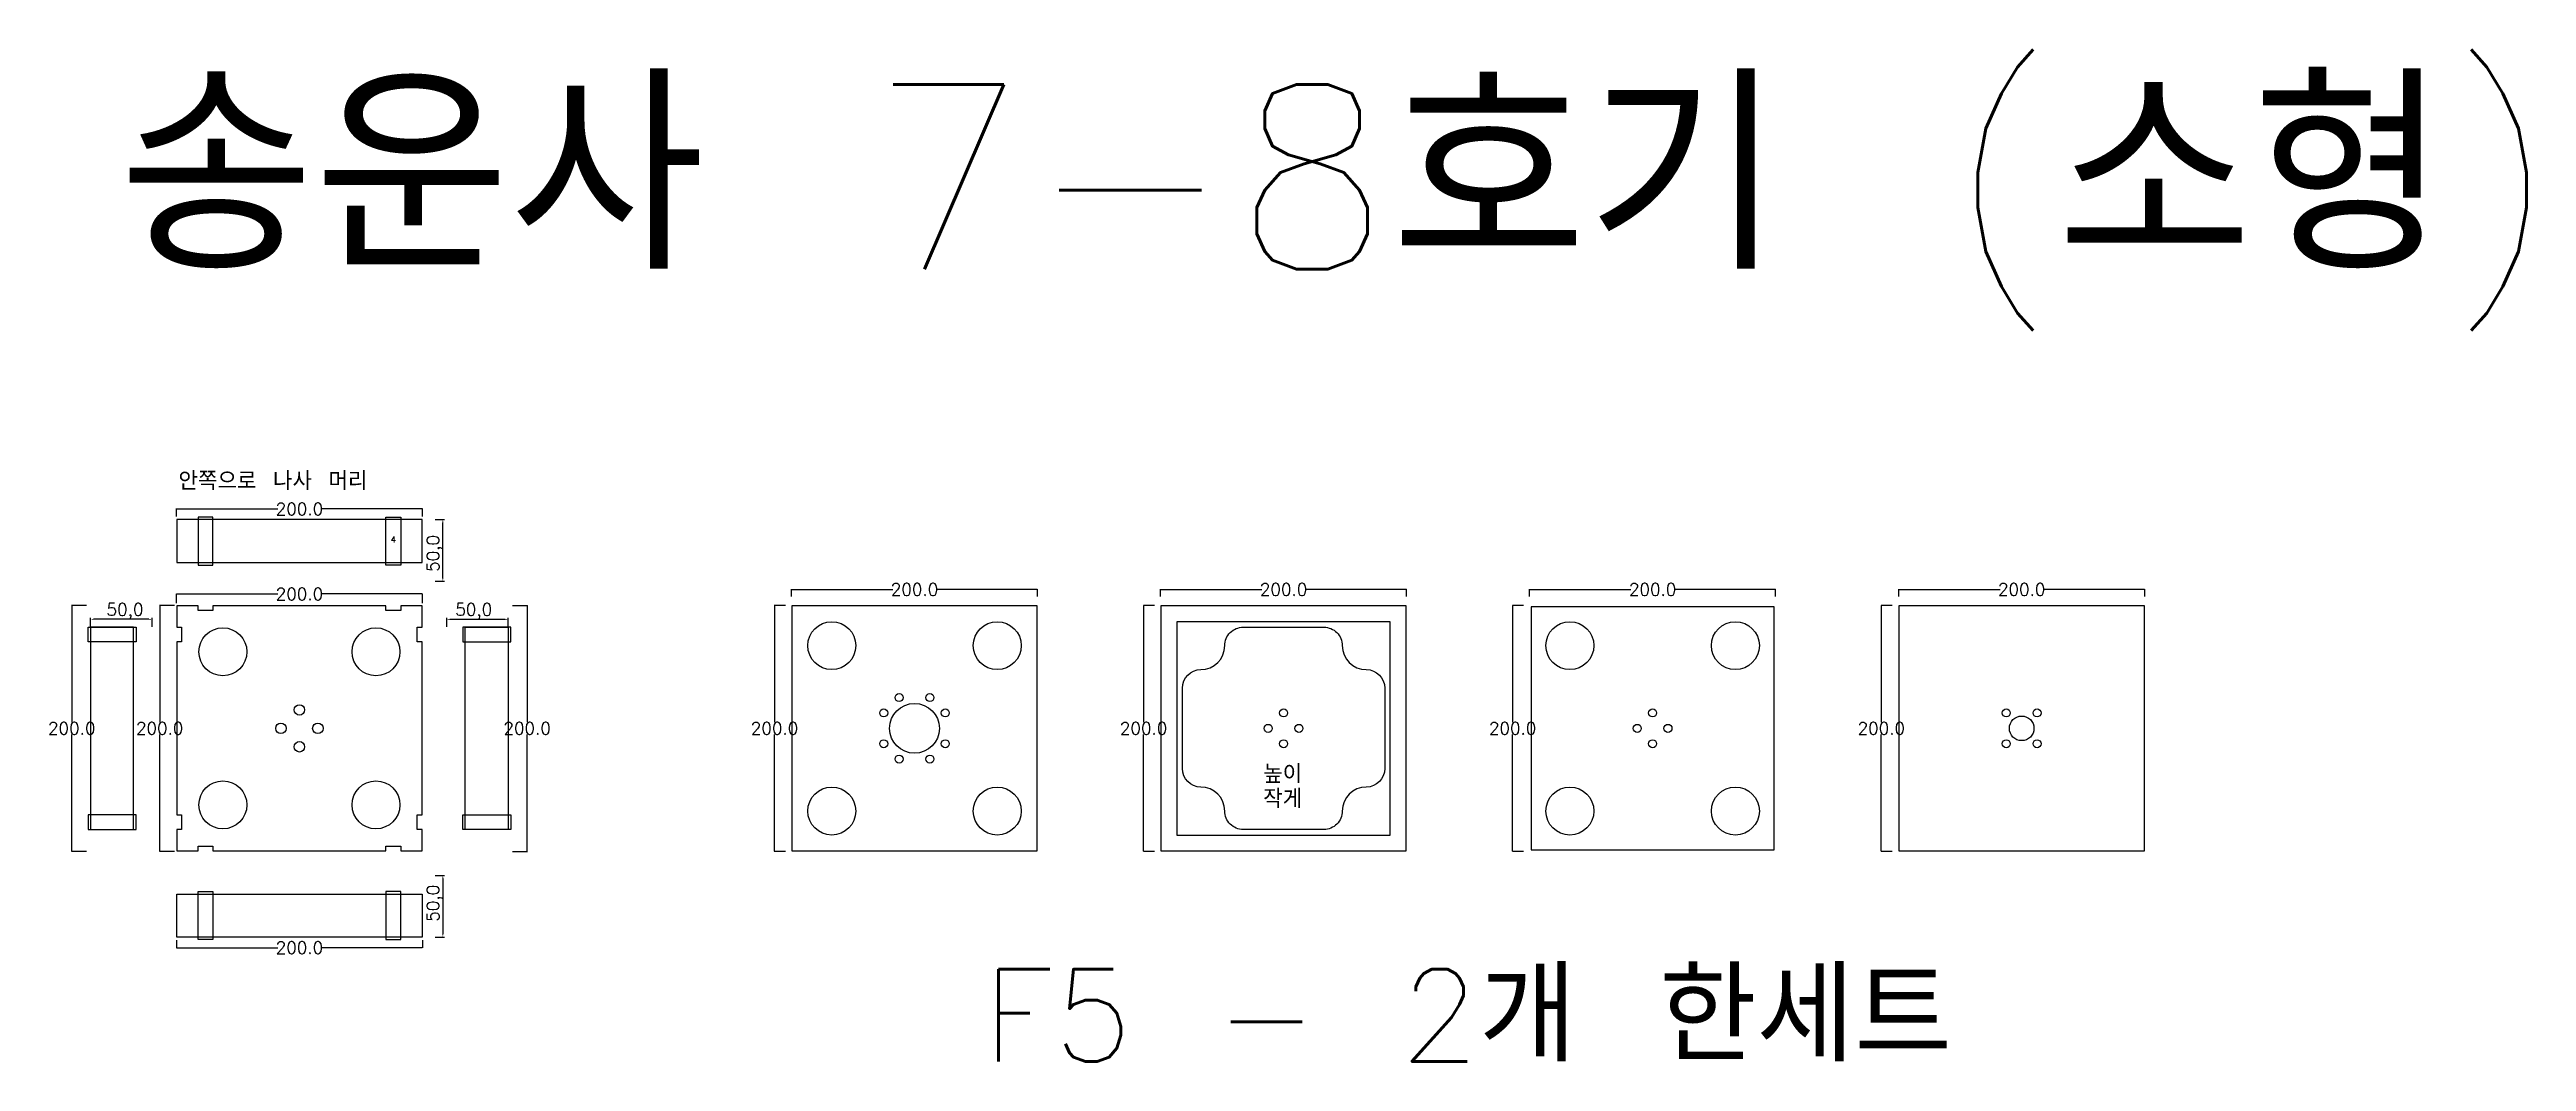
# Model space of a CAD drawing. Header units: millimetres. Extents: x 2129 to 4142, y 227 to 1050.
import ezdxf

# ---------------------------------------------------------------- set-up
doc = ezdxf.new("R2010")
doc.units = ezdxf.units.MM
for name, color, linetype in [('TEXT', 7, 'Continuous'), ('볼트 구멍', 7, 'Continuous'), ('치구', 7, 'Continuous'), ('치수', 7, 'Continuous')]:
    doc.layers.add(name, color=color, linetype=linetype)
doc.styles.get("Standard").update_dxf_attribs({"font": 'txt.shx', "bigfont": 'whgtxt.shx'})
doc.dimstyles.new('ISO-25', dxfattribs={"dimtxt": 2.5, "dimasz": 2.5, "dimexe": 1.25, "dimexo": 0.625, "dimtad": 1, "dimtxsty": 'Standard', "dimcen": 2.5, "dimadec": 0, "dimazin": 0, "dimtfac": 1, "dimtmove": 0, "dimatfit": 3, "dimfxl": 0, "dimarcsym": 0})
doc.dimstyles.get("Standard").update_dxf_attribs({"dimtxt": 7, "dimasz": 0.18, "dimexe": 0.18, "dimexo": 0.0625, "dimgap": 0.09, "dimtad": 0, "dimtih": 1, "dimtoh": 1, "dimdec": 1, "dimzin": 0, "dimdsep": 46, "dimtxsty": 'Standard', "dimcen": 0.09, "dimadec": 0, "dimazin": 0, "dimtfac": 1, "dimtdec": 1, "dimtofl": 0, "dimtmove": 0, "dimatfit": 3, "dimfxl": 0, "dimtolj": 1, "dimtzin": 0, "dimarcsym": 0})

# ---------------------------------------------------------------- blocks, each defined once
blk = doc.blocks.new('*D14')
at = {"layer": 'Defpoints', "color": 0}
for p in [(2732.1, 605.2), (2932.1, 611.1), (2932.1, 605.2)]:
    blk.add_point(p, dxfattribs=at)
at = {"layer": '치수', "color": 0, "lineweight": -2}
for p, q in [((2732.1, 605.3), (2732.1, 611.3)), ((2732.3, 611.1), (2814.5, 611.1)), ((2931.9, 611.1), (2849.7, 611.1)), ((2932.1, 605.3), (2932.1, 611.3))]:
    blk.add_line(p, q, dxfattribs=at)
at = {"layer": '치수', "color": 0}
for points in [[(2732.3, 611.2), (2732.3, 611.1), (2732.1, 611.1)], [(2931.9, 611.2), (2931.9, 611.1), (2932.1, 611.1)]]:
    blk.add_solid(points, dxfattribs=at)
at = {"layer": '치수', "color": 0, "insert": (2832.1, 611.1), "char_height": 10, "attachment_point": 5}
blk.add_mtext('\\A1;200.0', dxfattribs=at)
blk = doc.blocks.new('*D15')
at = {"layer": 'Defpoints', "color": 0}
for p in [(2727.2, 598.1), (2718.3, 398.1), (2727.2, 398.1)]:
    blk.add_point(p, dxfattribs=at)
at = {"layer": '치수', "color": 0, "lineweight": -2}
for p, q in [((2727.1, 598.1), (2718.1, 598.1)), ((2718.3, 598), (2718.3, 503.2)), ((2718.3, 398.3), (2718.3, 493.1)), ((2727.1, 398.1), (2718.1, 398.1))]:
    blk.add_line(p, q, dxfattribs=at)
at = {"layer": '치수', "color": 0}
for points in [[(2718.3, 598), (2718.3, 598), (2718.3, 598.1)], [(2718.3, 398.3), (2718.3, 398.3), (2718.3, 398.1)]]:
    blk.add_solid(points, dxfattribs=at)
at = {"layer": '치수', "color": 0, "insert": (2718.3, 498.1), "char_height": 10, "attachment_point": 5}
blk.add_mtext('\\A1;200.0', dxfattribs=at)
blk = doc.blocks.new('*D16')
at = {"layer": 'Defpoints', "color": 0}
for p in [(2230.6, 598.1), (2218.5, 398.1), (2230.6, 398.1)]:
    blk.add_point(p, dxfattribs=at)
at = {"layer": '치수', "color": 0, "lineweight": -2}
for p, q in [((2230.6, 598.1), (2218.4, 598.1)), ((2218.5, 598), (2218.5, 503.2)), ((2218.5, 398.3), (2218.5, 493.1)), ((2230.6, 398.1), (2218.4, 398.1))]:
    blk.add_line(p, q, dxfattribs=at)
at = {"layer": '치수', "color": 0}
for points in [[(2218.5, 598), (2218.6, 598), (2218.5, 598.1)], [(2218.5, 398.3), (2218.6, 398.3), (2218.5, 398.1)]]:
    blk.add_solid(points, dxfattribs=at)
at = {"layer": '치수', "color": 0, "insert": (2218.5, 498.1), "char_height": 10, "attachment_point": 5}
blk.add_mtext('\\A1;200.0', dxfattribs=at)
blk = doc.blocks.new('*D17')
at = {"layer": 'Defpoints', "color": 0}
for p in [(2505.1, 598.1), (2505.1, 398.1), (2517.2, 398.1)]:
    blk.add_point(p, dxfattribs=at)
at = {"layer": '치수', "color": 0, "lineweight": -2}
for p, q in [((2505.2, 598.1), (2517.4, 598.1)), ((2517.2, 598), (2517.2, 503.2)), ((2517.2, 398.3), (2517.2, 493.1)), ((2505.2, 398.1), (2517.4, 398.1))]:
    blk.add_line(p, q, dxfattribs=at)
at = {"layer": '치수', "color": 0}
for points in [[(2517.2, 598), (2517.2, 598), (2517.2, 598.1)], [(2517.2, 398.3), (2517.2, 398.3), (2517.2, 398.1)]]:
    blk.add_solid(points, dxfattribs=at)
at = {"layer": '치수', "color": 0, "insert": (2517.2, 498.1), "char_height": 10, "attachment_point": 5}
blk.add_mtext('\\A1;200.0', dxfattribs=at)
blk = doc.blocks.new('*D18')
at = {"layer": 'Defpoints', "color": 0}
for p in [(2159, 598.1), (2147, 398.1), (2159, 398.1)]:
    blk.add_point(p, dxfattribs=at)
at = {"layer": '치수', "color": 0, "lineweight": -2}
for p, q in [((2159, 598.1), (2146.8, 598.1)), ((2147, 598), (2147, 503.2)), ((2147, 398.3), (2147, 493.1)), ((2159, 398.1), (2146.8, 398.1))]:
    blk.add_line(p, q, dxfattribs=at)
at = {"layer": '치수', "color": 0}
for points in [[(2146.9, 598), (2147, 598), (2147, 598.1)], [(2146.9, 398.3), (2147, 398.3), (2147, 398.1)]]:
    blk.add_solid(points, dxfattribs=at)
at = {"layer": '치수', "color": 0, "insert": (2147, 498.1), "char_height": 10, "attachment_point": 5}
blk.add_mtext('\\A1;200.0', dxfattribs=at)
blk = doc.blocks.new('*D19')
at = {"layer": 'Defpoints', "color": 0}
for p in [(2232.1, 326.1), (2432.1, 326.1), (2432.1, 319.7)]:
    blk.add_point(p, dxfattribs=at)
at = {"layer": '치수', "color": 0, "lineweight": -2}
for p, q in [((2232.1, 326), (2232.1, 319.5)), ((2432.1, 326), (2432.1, 319.5)), ((2232.3, 319.7), (2314.5, 319.7)), ((2431.9, 319.7), (2349.7, 319.7))]:
    blk.add_line(p, q, dxfattribs=at)
at = {"layer": '치수', "color": 0}
for points in [[(2232.3, 319.7), (2232.3, 319.6), (2232.1, 319.7)], [(2431.9, 319.7), (2431.9, 319.6), (2432.1, 319.7)]]:
    blk.add_solid(points, dxfattribs=at)
at = {"layer": '치수', "color": 0, "insert": (2332.1, 319.7), "char_height": 10, "attachment_point": 5}
blk.add_mtext('\\A1;200.0', dxfattribs=at)
blk = doc.blocks.new('*D21')
at = {"layer": 'Defpoints', "color": 0}
for p in [(2441.8, 378.4), (2441.8, 328.4), (2448.7, 328.4)]:
    blk.add_point(p, dxfattribs=at)
at = {"layer": '치수', "color": 0, "lineweight": -2}
for p, q in [((2442.4, 378.4), (2449.9, 378.4)), ((2448.7, 375.9), (2448.7, 330.9)), ((2442.4, 328.4), (2449.9, 328.4))]:
    blk.add_line(p, q, dxfattribs=at)
at = {"layer": '치수', "color": 0}
for points in [[(2448.2, 375.9), (2449.1, 375.9), (2448.7, 378.4)], [(2448.2, 330.9), (2449.1, 330.9), (2448.7, 328.4)]]:
    blk.add_solid(points, dxfattribs=at)
at = {"layer": '치수', "color": 0, "insert": (2442.2, 355.9), "char_height": 10, "attachment_point": 5, "rotation": 90}
blk.add_mtext('50,0', dxfattribs=at)
blk = doc.blocks.new('*D22')
at = {"layer": 'Defpoints', "color": 0}
for p in [(2232.1, 670.2), (2432.1, 676.6), (2432.1, 670.2)]:
    blk.add_point(p, dxfattribs=at)
at = {"layer": '치수', "color": 0, "lineweight": -2}
for p, q in [((2232.1, 670.3), (2232.1, 676.8)), ((2232.3, 676.6), (2314.5, 676.6)), ((2431.9, 676.6), (2349.7, 676.6)), ((2432.1, 670.3), (2432.1, 676.8))]:
    blk.add_line(p, q, dxfattribs=at)
at = {"layer": '치수', "color": 0}
for points in [[(2232.3, 676.6), (2232.3, 676.6), (2232.1, 676.6)], [(2431.9, 676.6), (2431.9, 676.6), (2432.1, 676.6)]]:
    blk.add_solid(points, dxfattribs=at)
at = {"layer": '치수', "color": 0, "insert": (2332.1, 676.6), "char_height": 10, "attachment_point": 5}
blk.add_mtext('\\A1;200.0', dxfattribs=at)
blk = doc.blocks.new('*D23')
at = {"layer": 'Defpoints', "color": 0}
for p in [(2432.1, 607.4), (2232.1, 600), (2432.1, 600)]:
    blk.add_point(p, dxfattribs=at)
at = {"layer": '치수', "color": 0, "lineweight": -2}
for p, q in [((2232.1, 600), (2232.1, 607.5)), ((2232.3, 607.4), (2314.5, 607.4)), ((2431.9, 607.4), (2349.7, 607.4)), ((2432.1, 600), (2432.1, 607.5))]:
    blk.add_line(p, q, dxfattribs=at)
at = {"layer": '치수', "color": 0}
for points in [[(2232.3, 607.4), (2232.3, 607.3), (2232.1, 607.4)], [(2431.9, 607.4), (2431.9, 607.3), (2432.1, 607.4)]]:
    blk.add_solid(points, dxfattribs=at)
at = {"layer": '치수', "color": 0, "insert": (2332.1, 607.4), "char_height": 10, "attachment_point": 5}
blk.add_mtext('\\A1;200.0', dxfattribs=at)
blk = doc.blocks.new('*D24')
at = {"layer": 'Defpoints', "color": 0}
for p in [(2162.3, 586.8), (2162.3, 579.9), (2212.3, 579.9)]:
    blk.add_point(p, dxfattribs=at)
at = {"layer": '치수', "color": 0, "lineweight": -2}
for p, q in [((2162.3, 580.6), (2162.3, 588.1)), ((2209.8, 586.8), (2164.8, 586.8)), ((2212.3, 580.6), (2212.3, 588.1))]:
    blk.add_line(p, q, dxfattribs=at)
at = {"layer": '치수', "color": 0}
for points in [[(2164.8, 587.2), (2164.8, 586.4), (2162.3, 586.8)], [(2209.8, 587.2), (2209.8, 586.4), (2212.3, 586.8)]]:
    blk.add_solid(points, dxfattribs=at)
at = {"layer": '치수', "color": 0, "insert": (2190.3, 593.3), "char_height": 10, "attachment_point": 5}
blk.add_mtext('50,0', dxfattribs=at)
blk = doc.blocks.new('*D25')
at = {"layer": 'Defpoints', "color": 0}
for p in [(2501.8, 586.8), (2451.8, 579.9), (2501.8, 579.9)]:
    blk.add_point(p, dxfattribs=at)
at = {"layer": '치수', "color": 0, "lineweight": -2}
for p, q in [((2451.8, 580.6), (2451.8, 588.1)), ((2454.3, 586.8), (2499.3, 586.8)), ((2501.8, 580.6), (2501.8, 588.1))]:
    blk.add_line(p, q, dxfattribs=at)
at = {"layer": '치수', "color": 0}
for points in [[(2454.3, 587.2), (2454.3, 586.4), (2451.8, 586.8)], [(2499.3, 587.2), (2499.3, 586.4), (2501.8, 586.8)]]:
    blk.add_solid(points, dxfattribs=at)
at = {"layer": '치수', "color": 0, "insert": (2473.8, 593.3), "char_height": 10, "attachment_point": 5}
blk.add_mtext('50,0', dxfattribs=at)
blk = doc.blocks.new('*D26')
at = {"layer": 'Defpoints', "color": 0}
for p in [(2441.8, 667.9), (2448.7, 667.9), (2441.8, 617.9)]:
    blk.add_point(p, dxfattribs=at)
at = {"layer": '치수', "color": 0, "lineweight": -2}
for p, q in [((2442.4, 667.9), (2449.9, 667.9)), ((2448.7, 620.4), (2448.7, 665.4)), ((2442.4, 617.9), (2449.9, 617.9))]:
    blk.add_line(p, q, dxfattribs=at)
at = {"layer": '치수', "color": 0}
for points in [[(2448.2, 665.4), (2449.1, 665.4), (2448.7, 667.9)], [(2448.2, 620.4), (2449.1, 620.4), (2448.7, 617.9)]]:
    blk.add_solid(points, dxfattribs=at)
at = {"layer": '치수', "color": 0, "insert": (2442.2, 640.4), "char_height": 10, "attachment_point": 5, "rotation": 90}
blk.add_mtext('50,0', dxfattribs=at)
blk = doc.blocks.new('*D27')
at = {"layer": 'Defpoints', "color": 0}
for p in [(3626.9, 598.1), (3618, 398.1), (3626.9, 398.1)]:
    blk.add_point(p, dxfattribs=at)
at = {"layer": '치수', "color": 0, "lineweight": -2}
for p, q in [((3626.9, 598.1), (3617.9, 598.1)), ((3618, 598), (3618, 503.2)), ((3618, 398.3), (3618, 493.1)), ((3626.9, 398.1), (3617.9, 398.1))]:
    blk.add_line(p, q, dxfattribs=at)
at = {"layer": '치수', "color": 0}
for points in [[(3618, 598), (3618.1, 598), (3618, 598.1)], [(3618, 398.3), (3618.1, 398.3), (3618, 398.1)]]:
    blk.add_solid(points, dxfattribs=at)
at = {"layer": '치수', "color": 0, "insert": (3618, 498.1), "char_height": 10, "attachment_point": 5}
blk.add_mtext('\\A1;200.0', dxfattribs=at)
blk = doc.blocks.new('*D28')
at = {"layer": 'Defpoints', "color": 0}
for p in [(3327.2, 598.1), (3318.3, 398.1), (3327.2, 398.1)]:
    blk.add_point(p, dxfattribs=at)
at = {"layer": '치수', "color": 0, "lineweight": -2}
for p, q in [((3327.1, 598.1), (3318.1, 598.1)), ((3318.3, 598), (3318.3, 503.2)), ((3318.3, 398.3), (3318.3, 493.1)), ((3327.1, 398.1), (3318.1, 398.1))]:
    blk.add_line(p, q, dxfattribs=at)
at = {"layer": '치수', "color": 0}
for points in [[(3318.3, 598), (3318.3, 598), (3318.3, 598.1)], [(3318.3, 398.3), (3318.3, 398.3), (3318.3, 398.1)]]:
    blk.add_solid(points, dxfattribs=at)
at = {"layer": '치수', "color": 0, "insert": (3318.3, 498.1), "char_height": 10, "attachment_point": 5}
blk.add_mtext('\\A1;200.0', dxfattribs=at)
blk = doc.blocks.new('*D29')
at = {"layer": 'Defpoints', "color": 0}
for p in [(3027.2, 598.1), (3018.3, 398.1), (3027.2, 398.1)]:
    blk.add_point(p, dxfattribs=at)
at = {"layer": '치수', "color": 0, "lineweight": -2}
for p, q in [((3027.1, 598.1), (3018.1, 598.1)), ((3018.3, 598), (3018.3, 503.2)), ((3018.3, 398.3), (3018.3, 493.1)), ((3027.1, 398.1), (3018.1, 398.1))]:
    blk.add_line(p, q, dxfattribs=at)
at = {"layer": '치수', "color": 0}
for points in [[(3018.3, 598), (3018.3, 598), (3018.3, 598.1)], [(3018.3, 398.3), (3018.3, 398.3), (3018.3, 398.1)]]:
    blk.add_solid(points, dxfattribs=at)
at = {"layer": '치수', "color": 0, "insert": (3018.3, 498.1), "char_height": 10, "attachment_point": 5}
blk.add_mtext('\\A1;200.0', dxfattribs=at)
blk = doc.blocks.new('*D30')
at = {"layer": 'Defpoints', "color": 0}
for p in [(3332.1, 605.2), (3532.1, 611.1), (3532.1, 605.2)]:
    blk.add_point(p, dxfattribs=at)
at = {"layer": '치수', "color": 0, "lineweight": -2}
for p, q in [((3332.1, 605.3), (3332.1, 611.3)), ((3332.3, 611.1), (3414.5, 611.1)), ((3531.9, 611.1), (3449.7, 611.1)), ((3532.1, 605.3), (3532.1, 611.3))]:
    blk.add_line(p, q, dxfattribs=at)
at = {"layer": '치수', "color": 0}
for points in [[(3332.3, 611.2), (3332.3, 611.1), (3332.1, 611.1)], [(3531.9, 611.2), (3531.9, 611.1), (3532.1, 611.1)]]:
    blk.add_solid(points, dxfattribs=at)
at = {"layer": '치수', "color": 0, "insert": (3432.1, 611.1), "char_height": 10, "attachment_point": 5}
blk.add_mtext('\\A1;200.0', dxfattribs=at)
blk = doc.blocks.new('*D31')
at = {"layer": 'Defpoints', "color": 0}
for p in [(3032.1, 605.2), (3232.1, 611.1), (3232.1, 605.2)]:
    blk.add_point(p, dxfattribs=at)
at = {"layer": '치수', "color": 0, "lineweight": -2}
for p, q in [((3032.1, 605.3), (3032.1, 611.3)), ((3032.3, 611.1), (3114.5, 611.1)), ((3231.9, 611.1), (3149.7, 611.1)), ((3232.1, 605.3), (3232.1, 611.3))]:
    blk.add_line(p, q, dxfattribs=at)
at = {"layer": '치수', "color": 0}
for points in [[(3032.3, 611.2), (3032.3, 611.1), (3032.1, 611.1)], [(3231.9, 611.2), (3231.9, 611.1), (3232.1, 611.1)]]:
    blk.add_solid(points, dxfattribs=at)
at = {"layer": '치수', "color": 0, "insert": (3132.1, 611.1), "char_height": 10, "attachment_point": 5}
blk.add_mtext('\\A1;200.0', dxfattribs=at)
blk = doc.blocks.new('*D32')
at = {"layer": 'Defpoints', "color": 0}
for p in [(3632.1, 605.2), (3832.1, 611.1), (3832.1, 605.2)]:
    blk.add_point(p, dxfattribs=at)
at = {"layer": '치수', "color": 0, "lineweight": -2}
for p, q in [((3632.1, 605.3), (3632.1, 611.3)), ((3632.3, 611.1), (3714.5, 611.1)), ((3831.9, 611.1), (3749.7, 611.1)), ((3832.1, 605.3), (3832.1, 611.3))]:
    blk.add_line(p, q, dxfattribs=at)
at = {"layer": '치수', "color": 0}
for points in [[(3632.3, 611.2), (3632.3, 611.1), (3632.1, 611.1)], [(3831.9, 611.2), (3831.9, 611.1), (3832.1, 611.1)]]:
    blk.add_solid(points, dxfattribs=at)
at = {"layer": '치수', "color": 0, "insert": (3732.1, 611.1), "char_height": 10, "attachment_point": 5}
blk.add_mtext('\\A1;200.0', dxfattribs=at)

msp = doc.modelspace()

# ---------------------------------------------------------------- linework, layer by layer
at = {"layer": '볼트 구멍', "color": 3}
for centre, radius in [((2819.58, 523.14), 3.25), ((2844.58, 523.14), 3.25), ((2332.08, 513.14), 4.25), ((2807.08, 510.64), 3.25), ((2832.08, 498.14), 20.25), ((2857.08, 510.64), 3.25), ((3132.08, 510.64), 3.25), ((3432.08, 510.64), 3.25), ((3719.58, 510.64), 3.25), ((3732.08, 498.14), 10), ((3744.58, 510.64), 3.25), ((2317.08, 498.14), 4.25), ((2332.08, 483.14), 4.25), ((2347.08, 498.14), 4.25), ((2807.08, 485.64), 3.25), ((2857.08, 485.64), 3.25), ((3119.58, 498.14), 3.25), ((3132.08, 485.63), 3.25), ((3144.58, 498.14), 3.25), ((3419.58, 498.14), 3.25), ((3432.08, 485.63), 3.25), ((3444.58, 498.14), 3.25), ((3719.58, 485.64), 3.25), ((3744.58, 485.64), 3.25), ((2819.58, 473.14), 3.25), ((2844.58, 473.14), 3.25)]:
    msp.add_circle(centre, radius, dxfattribs=at)
at = {"layer": '치구'}
for points in [[(2232.33, 632.89), (2431.83, 632.89), (2431.83, 667.89), (2232.33, 667.89)], [(2236.33, 580.49), (2236.33, 568.49), (2232.33, 568.49), (2232.33, 427.79), (2236.33, 427.79), (2236.33, 415.79), (2232.33, 415.79), (2232.33, 398.39), (2249.73, 398.39), (2249.73, 402.39), (2261.73, 402.39), (2261.73, 398.39), (2402.43, 398.39), (2402.43, 402.39), (2414.43, 402.39), (2414.43, 398.39), (2431.83, 398.39), (2431.83, 415.79), (2427.83, 415.79), (2427.83, 427.79), (2431.83, 427.79), (2431.83, 568.49), (2427.83, 568.49), (2427.83, 580.49), (2431.83, 580.49), (2431.83, 597.89), (2414.43, 597.89), (2414.43, 593.89), (2402.43, 593.89), (2402.43, 597.89), (2261.73, 597.89), (2261.73, 593.89), (2249.73, 593.89), (2249.73, 597.89), (2232.33, 597.89), (2232.33, 580.49)], [(2732.33, 597.89), (2732.33, 398.39), (2931.83, 398.39), (2931.83, 597.89)], [(3032.33, 597.89), (3032.33, 398.39), (3231.83, 398.39), (3231.83, 597.89)], [(3045.33, 584.89), (3045.33, 411.39), (3218.83, 411.39), (3218.83, 584.89)], [(3333.33, 596.89), (3333.33, 399.39), (3530.83, 399.39), (3530.83, 596.89)], [(3632.33, 597.89), (3632.33, 398.39), (3831.83, 398.39), (3831.83, 597.89)], [(2197.33, 580.49), (2162.33, 580.49), (2162.33, 415.79), (2197.33, 415.79)], [(2466.83, 580.49), (2501.83, 580.49), (2501.83, 415.79), (2466.83, 415.79)], [(2232.33, 363.39), (2431.83, 363.39), (2431.83, 328.39), (2232.33, 328.39)]]:
    msp.add_lwpolyline(points, close=True, dxfattribs=at)
at = {"layer": '치구', "color": 1}
for points in [[(2249.73, 630.89), (2261.73, 630.89), (2261.73, 669.89), (2249.73, 669.89)], [(2414.43, 630.89), (2402.43, 630.89), (2402.43, 669.89), (2414.43, 669.89)], [(2160.33, 568.49), (2160.33, 580.49), (2199.33, 580.49), (2199.33, 568.49)], [(2503.83, 568.49), (2503.83, 580.49), (2464.83, 580.49), (2464.83, 568.49)], [(2160.33, 427.79), (2160.33, 415.79), (2199.33, 415.79), (2199.33, 427.79)], [(2503.83, 427.79), (2503.83, 415.79), (2464.83, 415.79), (2464.83, 427.79)], [(2249.73, 365.39), (2261.73, 365.39), (2261.73, 326.39), (2249.73, 326.39)], [(2414.43, 365.39), (2402.43, 365.39), (2402.43, 326.39), (2414.43, 326.39)]]:
    msp.add_lwpolyline(points, close=True, dxfattribs=at)
at = {"layer": '치구'}
msp.add_lwpolyline([(3099.33, 580.39), (3164.83, 580.39, -0.4142136), (3179.83, 565.39, 0.4142135), (3199.33, 545.89, -0.4142134), (3214.33, 530.89), (3214.33, 465.39, -0.4142134), (3199.33, 450.39, 0.4142135), (3179.83, 430.89, -0.4142136), (3164.83, 415.89), (3099.33, 415.89, -0.4142136), (3084.33, 430.89, 0.4142135), (3064.83, 450.39, -0.4142134), (3049.83, 465.39), (3049.83, 530.89, -0.4142134), (3064.83, 545.89, 0.4142135), (3084.33, 565.39, -0.4142136)], format="xyb", close=True, dxfattribs=at)
for centre in [(2764.83, 565.39), (2899.33, 565.39), (3364.83, 565.39), (3499.33, 565.39), (2269.83, 560.39), (2394.33, 560.39), (2269.83, 435.89), (2394.33, 435.89), (2764.83, 430.89), (2899.33, 430.89), (3364.83, 430.89), (3499.33, 430.89)]:
    msp.add_circle(centre, 19.5, dxfattribs=at)

# ---------------------------------------------------------------- texts
at = {"layer": 'TEXT', "color": 3}
msp.add_text('송운사 7-8호기 (소형)', height=150, dxfattribs=at).set_placement((2185.52, 871.63))
at = {"layer": 'TEXT', "color": 1}
for s, height, p in [('안쪽으로 나사 머리', 15, (2233.73, 691.85)), ('4', 5, (2406.24, 649.19)), ('높이 ', 15, (3115.51, 453.54)), ('작게', 15, (3115.51, 433.43))]:
    msp.add_text(s, height=height, dxfattribs=at).set_placement(p)
at = {"layer": 'TEXT', "color": 1, "linetype": 'Continuous'}
msp.add_text('F5 - 2개 한세트', height=75, dxfattribs=at).set_placement((2887.39, 227.2))

# ---------------------------------------------------------------- dimensions: what is measured, and where the dimension line sits
at = {"layer": '치수', "color": 4}
for base, p1, p2, dimstyle, override, picture, middle in [((2432.08, 676.61), (2232.08, 670.22), (2432.08, 670.22), 'Standard', {"dimtxt": 10}, '*D22', (2332.08, 676.61)), ((2501.83, 586.82), (2451.83, 579.94), (2501.83, 579.94), 'ISO-25', {"dimtxt": 10, "dimdec": 1, "dimzin": 0, "dimtdec": 1}, '*D25', (2473.83, 586.82)), ((2432.08, 319.67), (2232.08, 326.07), (2432.08, 326.07), 'Standard', {"dimtxt": 10}, '*D19', (2332.08, 319.67))]:
    dim = msp.add_linear_dim(base=base, p1=p1, p2=p2, dimstyle=dimstyle, override=override, dxfattribs=at)
    dim.commit()
    dim.dimension.update_dxf_attribs({"geometry": picture, "text_midpoint": middle, "dimtype": 160})
for base, p1, p2, angle, picture, middle in [((2448.65, 667.89), (2441.76, 617.89), (2441.76, 667.89), 90, '*D26', (2448.65, 640.39)), ((2162.33, 586.82), (2212.33, 579.94), (2162.33, 579.94), 180, '*D24', (2190.33, 586.82)), ((2448.65, 328.39), (2441.76, 378.39), (2441.76, 328.39), 270, '*D21', (2448.65, 355.89))]:
    dim = msp.add_linear_dim(base=base, p1=p1, p2=p2, angle=angle, dimstyle='ISO-25', override={"dimtxt": 10, "dimdec": 1, "dimzin": 0, "dimtdec": 1}, dxfattribs=at)
    dim.commit()
    dim.dimension.update_dxf_attribs({"geometry": picture, "text_midpoint": middle, "dimtype": 160})
for base, p1, p2, picture, middle in [((2432.08, 607.36), (2232.08, 599.97), (2432.08, 599.97), '*D23', (2332.08, 607.36)), ((2932.08, 611.13), (2732.08, 605.25), (2932.08, 605.25), '*D14', (2832.08, 611.13)), ((3232.08, 611.13), (3032.08, 605.25), (3232.08, 605.25), '*D31', (3132.08, 611.13)), ((3532.08, 611.13), (3332.08, 605.25), (3532.08, 605.25), '*D30', (3432.08, 611.13)), ((3832.08, 611.13), (3632.08, 605.25), (3832.08, 605.25), '*D32', (3732.08, 611.13))]:
    dim = msp.add_linear_dim(base=base, p1=p1, p2=p2, dimstyle='Standard', override={"dimtxt": 10}, dxfattribs=at)
    dim.commit()
    dim.dimension.update_dxf_attribs({"geometry": picture, "text_midpoint": middle})
for base, p1, p2, picture, middle in [((2146.96, 398.14), (2159.03, 598.14), (2159.03, 398.14), '*D18', (2146.96, 498.14)), ((2218.55, 398.14), (2230.62, 598.14), (2230.62, 398.14), '*D16', (2218.55, 498.14)), ((2517.2, 398.14), (2505.13, 598.14), (2505.13, 398.14), '*D17', (2517.2, 498.14)), ((2718.28, 398.14), (2727.19, 598.14), (2727.19, 398.14), '*D15', (2718.28, 498.14)), ((3018.28, 398.14), (3027.19, 598.14), (3027.19, 398.14), '*D29', (3018.28, 498.14)), ((3318.28, 398.14), (3327.19, 598.14), (3327.19, 398.14), '*D28', (3318.28, 498.14)), ((3618.03, 398.14), (3626.94, 598.14), (3626.94, 398.14), '*D27', (3618.03, 498.14))]:
    dim = msp.add_linear_dim(base=base, p1=p1, p2=p2, angle=90, dimstyle='Standard', override={"dimtxt": 10}, dxfattribs=at)
    dim.commit()
    dim.dimension.update_dxf_attribs({"geometry": picture, "text_midpoint": middle})

doc.saveas('drawing.dxf')
